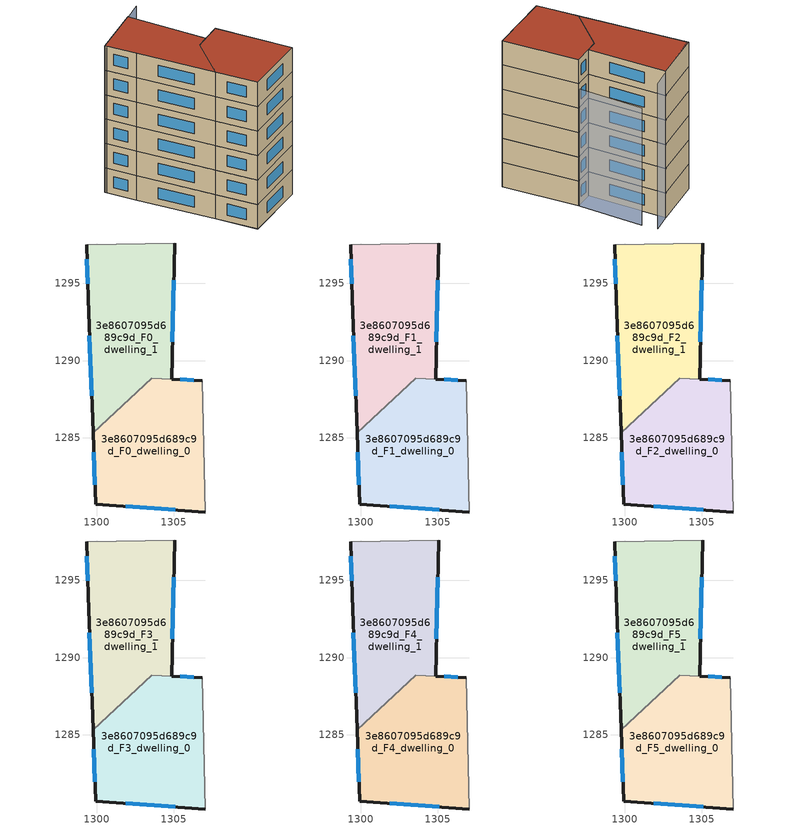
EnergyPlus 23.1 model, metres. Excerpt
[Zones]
3e8607095d689c9d_F0_dwelling_0
 floor ground (EU_floor_Construction): 1306.85,1288.7 1307.05,1280.2 1299.94,1280.7 1299.77,1285.32 1303.58,1288.87 z0
 wall outside (EU_wall_Construction): 1306.85,1288.7 1304.85,1288.8 / 1299.77,1285.32 1299.94,1280.7 1307.05,1280.2 z0:3
 wall adiabatic (EU_wall_Construction): 1307.05,1280.2 1306.85,1288.7 z0:3
 wall to 3e8607095d689c9d_F0_dwelling_1 (EU_wall_Construction): 1304.85,1288.8 1303.58,1288.87 / 1303.57,1288.86 1299.77,1285.32 z0:3
 window (EU_Window_Construction): 1306.3,1288.73 1305.4,1288.77 / 1301.9,1280.56 1305.09,1280.33 / 1299.82,1284.05 1299.89,1281.97 z0.83:2.17
3e8607095d689c9d_F0_dwelling_1
 floor ground (EU_floor_Construction): 1305.05,1297.61 1304.85,1288.8 1303.58,1288.87 1299.77,1285.32 1299.44,1294.01 1299.35,1297.51 z0
 wall outside (EU_wall_Construction): 1299.35,1297.51 1299.44,1294.01 1299.77,1285.32 / 1304.85,1288.8 1305.05,1297.61 z0:3
 wall adiabatic (EU_wall_Construction): 1305.05,1297.61 1299.35,1297.51 z0:3
 window (EU_Window_Construction): 1299.53,1291.62 1299.68,1287.71 / 1299.37,1296.55 1299.42,1294.97 / 1304.9,1291.23 1305,1295.18 z0.83:2.17
3e8607095d689c9d_F1_dwelling_0
 floor to 3e8607095d689c9d_F0_dwelling_0 (EU_floor_Construction): 1306.85,1288.7 1307.05,1280.2 1299.94,1280.7 1299.77,1285.32 1303.58,1288.87 z3
 wall outside (EU_wall_Construction): 1306.85,1288.7 1304.85,1288.8 / 1299.77,1285.32 1299.94,1280.7 1307.05,1280.2 z3:6
 wall adiabatic (EU_wall_Construction): 1307.05,1280.2 1306.85,1288.7 z3:6
 wall to 3e8607095d689c9d_F1_dwelling_1 (EU_wall_Construction): 1304.85,1288.8 1303.58,1288.87 / 1303.57,1288.86 1299.77,1285.32 z3:6
 window (EU_Window_Construction): 1306.3,1288.73 1305.4,1288.77 / 1301.9,1280.56 1305.09,1280.33 / 1299.82,1284.05 1299.89,1281.97 z3.83:5.17
3e8607095d689c9d_F1_dwelling_1
 floor to 3e8607095d689c9d_F0_dwelling_1 (EU_floor_Construction): 1305.05,1297.61 1304.85,1288.8 1303.58,1288.87 1299.77,1285.32 1299.44,1294.01 1299.35,1297.51 z3
 wall outside (EU_wall_Construction): 1299.35,1297.51 1299.44,1294.01 1299.77,1285.32 / 1304.85,1288.8 1305.05,1297.61 z3:6
 wall adiabatic (EU_wall_Construction): 1305.05,1297.61 1299.35,1297.51 z3:6
 window (EU_Window_Construction): 1299.53,1291.62 1299.68,1287.71 / 1299.37,1296.55 1299.42,1294.97 / 1304.9,1291.23 1305,1295.18 z3.83:5.17
3e8607095d689c9d_F2_dwelling_0
 floor to 3e8607095d689c9d_F1_dwelling_0 (EU_floor_Construction): 1306.85,1288.7 1307.05,1280.2 1299.94,1280.7 1299.77,1285.32 1303.58,1288.87 z6
 wall outside (EU_wall_Construction): 1306.85,1288.7 1304.85,1288.8 / 1299.77,1285.32 1299.94,1280.7 1307.05,1280.2 z6:9
 wall adiabatic (EU_wall_Construction): 1307.05,1280.2 1306.85,1288.7 z6:9
 wall to 3e8607095d689c9d_F2_dwelling_1 (EU_wall_Construction): 1304.85,1288.8 1303.58,1288.87 / 1303.57,1288.86 1299.77,1285.32 z6:9
 window (EU_Window_Construction): 1306.3,1288.73 1305.4,1288.77 / 1301.9,1280.56 1305.09,1280.33 / 1299.82,1284.05 1299.89,1281.97 z6.83:8.17
3e8607095d689c9d_F2_dwelling_1
 floor to 3e8607095d689c9d_F1_dwelling_1 (EU_floor_Construction): 1305.05,1297.61 1304.85,1288.8 1303.58,1288.87 1299.77,1285.32 1299.44,1294.01 1299.35,1297.51 z6
 wall outside (EU_wall_Construction): 1299.35,1297.51 1299.44,1294.01 1299.77,1285.32 / 1304.85,1288.8 1305.05,1297.61 z6:9
 wall adiabatic (EU_wall_Construction): 1305.05,1297.61 1299.35,1297.51 z6:9
 window (EU_Window_Construction): 1299.53,1291.62 1299.68,1287.71 / 1299.37,1296.55 1299.42,1294.97 / 1304.9,1291.23 1305,1295.18 z6.83:8.17
3e8607095d689c9d_F3_dwelling_0
 floor to 3e8607095d689c9d_F2_dwelling_0 (EU_floor_Construction): 1306.85,1288.7 1307.05,1280.2 1299.94,1280.7 1299.77,1285.32 1303.58,1288.87 z9
 wall outside (EU_wall_Construction): 1306.85,1288.7 1304.85,1288.8 / 1299.77,1285.32 1299.94,1280.7 1307.05,1280.2 z9:12
 wall adiabatic (EU_wall_Construction): 1307.05,1280.2 1306.85,1288.7 z9:12
 wall to 3e8607095d689c9d_F3_dwelling_1 (EU_wall_Construction): 1304.85,1288.8 1303.58,1288.87 / 1303.57,1288.86 1299.77,1285.32 z9:12
 window (EU_Window_Construction): 1306.3,1288.73 1305.4,1288.77 / 1301.9,1280.56 1305.09,1280.33 / 1299.82,1284.05 1299.89,1281.97 z9.83:11.17
3e8607095d689c9d_F3_dwelling_1
 floor to 3e8607095d689c9d_F2_dwelling_1 (EU_floor_Construction): 1305.05,1297.61 1304.85,1288.8 1303.58,1288.87 1299.77,1285.32 1299.44,1294.01 1299.35,1297.51 z9
 wall outside (EU_wall_Construction): 1299.35,1297.51 1299.44,1294.01 1299.77,1285.32 / 1304.85,1288.8 1305.05,1297.61 z9:12
 wall adiabatic (EU_wall_Construction): 1305.05,1297.61 1299.35,1297.51 z9:12
 window (EU_Window_Construction): 1299.53,1291.62 1299.68,1287.71 / 1299.37,1296.55 1299.42,1294.97 / 1304.9,1291.23 1305,1295.18 z9.83:11.17
3e8607095d689c9d_F4_dwelling_0
 floor to 3e8607095d689c9d_F3_dwelling_0 (EU_floor_Construction): 1306.85,1288.7 1307.05,1280.2 1299.94,1280.7 1299.77,1285.32 1303.58,1288.87 z12
 wall outside (EU_wall_Construction): 1306.85,1288.7 1304.85,1288.8 / 1299.77,1285.32 1299.94,1280.7 1307.05,1280.2 z12:15
 wall adiabatic (EU_wall_Construction): 1307.05,1280.2 1306.85,1288.7 z12:15
 wall to 3e8607095d689c9d_F4_dwelling_1 (EU_wall_Construction): 1304.85,1288.8 1303.58,1288.87 / 1303.57,1288.86 1299.77,1285.32 z12:15
 window (EU_Window_Construction): 1306.3,1288.73 1305.4,1288.77 / 1301.9,1280.56 1305.09,1280.33 / 1299.82,1284.05 1299.89,1281.97 z12.83:14.17
3e8607095d689c9d_F4_dwelling_1
 floor to 3e8607095d689c9d_F3_dwelling_1 (EU_floor_Construction): 1305.05,1297.61 1304.85,1288.8 1303.58,1288.87 1299.77,1285.32 1299.44,1294.01 1299.35,1297.51 z12
 wall outside (EU_wall_Construction): 1299.35,1297.51 1299.44,1294.01 1299.77,1285.32 / 1304.85,1288.8 1305.05,1297.61 z12:15
 wall adiabatic (EU_wall_Construction): 1305.05,1297.61 1299.35,1297.51 z12:15
 window (EU_Window_Construction): 1299.53,1291.62 1299.68,1287.71 / 1299.37,1296.55 1299.42,1294.97 / 1304.9,1291.23 1305,1295.18 z12.83:14.17
3e8607095d689c9d_F5_dwelling_0
 floor to 3e8607095d689c9d_F4_dwelling_0 (EU_floor_Construction): 1306.85,1288.7 1307.05,1280.2 1299.94,1280.7 1299.77,1285.32 1303.58,1288.87 z15
 wall outside (EU_wall_Construction): 1306.85,1288.7 1304.85,1288.8 / 1299.77,1285.32 1299.94,1280.7 1307.05,1280.2 z15:18
 wall adiabatic (EU_wall_Construction): 1307.05,1280.2 1306.85,1288.7 z15:18
 wall to 3e8607095d689c9d_F5_dwelling_1 (EU_wall_Construction): 1304.85,1288.8 1303.58,1288.87 / 1303.57,1288.86 1299.77,1285.32 z15:18
 window (EU_Window_Construction): 1306.3,1288.73 1305.4,1288.77 / 1301.9,1280.56 1305.09,1280.33 / 1299.82,1284.05 1299.89,1281.97 z15.83:17.17
 roof outside (EU_roof_Construction): 1307.05,1280.2 1306.85,1288.7 1303.58,1288.87 1299.77,1285.32 1299.94,1280.7 z18
3e8607095d689c9d_F5_dwelling_1
 floor to 3e8607095d689c9d_F4_dwelling_1 (EU_floor_Construction): 1305.05,1297.61 1304.85,1288.8 1303.58,1288.87 1299.77,1285.32 1299.44,1294.01 1299.35,1297.51 z15
 wall outside (EU_wall_Construction): 1299.35,1297.51 1299.44,1294.01 1299.77,1285.32 / 1304.85,1288.8 1305.05,1297.61 z15:18
 wall adiabatic (EU_wall_Construction): 1305.05,1297.61 1299.35,1297.51 z15:18
 window (EU_Window_Construction): 1299.53,1291.62 1299.68,1287.71 / 1299.37,1296.55 1299.42,1294.97 / 1304.9,1291.23 1305,1295.18 z15.83:17.17
 roof outside (EU_roof_Construction): 1304.85,1288.8 1305.05,1297.61 1299.35,1297.51 1299.44,1294.01 1299.77,1285.32 1303.57,1288.86 z18
shading: 1306.28,1280.25 1307.34,1295.95 z0:14.4; 1307.25,1297.71 1299.36,1297.31 z0:17.9
[Building]
EU S2 Campaign: North Axis=0; Terrain=City; Solar Distribution=FullExterior
[Site:Location]
Lyon-Bron: Latitude=45.75; Longitude=5; Time Zone=1; Elevation=198
[SizingPeriod:WeatherFileDays]
AnnualSizingPeriod: Begin Month=1; Begin Day of Month=1; End Month=12; End Day of Month=31; Day of Week for Start Day=Monday; Use Weather File Daylight Saving Period=No; Use Weather File Rain and Snow Indicators=No
[MATERIAL]
EU_InternalMass_Material: Roughness=MediumRough; Thickness=0.1; Conductivity=1; Density=1800; Specific Heat=900; Thermal Absorptance=0.9; Solar Absorptance=0.7; Visible Absorptance=0.7
[MATERIAL:NOMASS] Roughness=MediumRough; Thermal Absorptance=0.9; Solar Absorptance=0.7; Visible Absorptance=0.7
Name | Thermal Resistance
EU_wall_NoMass | 0.87146
EU_roof_NoMass | 0.842276
EU_floor_NoMass | 0.496999
[WINDOWMATERIAL:SIMPLEGLAZINGSYSTEM]
EU_Window_SimpleGlazing: UFactor=2.2525; Solar Heat Gain Coefficient=0.76; Visible Transmittance=0.76
[CONSTRUCTION]
EU_wall_Construction: EU_wall_NoMass
EU_roof_Construction: EU_roof_NoMass
EU_floor_Construction: EU_floor_NoMass
EU_Window_Construction: EU_Window_SimpleGlazing
EU_InternalMass_Construction: EU_InternalMass_Material
[ZONE] Type=1; Multiplier=1; Ceiling Height=autocalculate; Floor Area=autocalculate; Part of Total Floor Area=Yes
Name | Volume
3e8607095d689c9d_F0_dwelling_0; 3e8607095d689c9d_F1_dwelling_0; 3e8607095d689c9d_F2_dwelling_0; 3e8607095d689c9d_F3_dwelling_0; 3e8607095d689c9d_F4_dwelling_0; 3e8607095d689c9d_F5_dwelling_0 | 158.818
3e8607095d689c9d_F0_dwelling_1; 3e8607095d689c9d_F1_dwelling_1; 3e8607095d689c9d_F2_dwelling_1; 3e8607095d689c9d_F3_dwelling_1; 3e8607095d689c9d_F4_dwelling_1; 3e8607095d689c9d_F5_dwelling_1 | 163.681
[INTERNALMASS] Construction=EU_InternalMass_Construction
Name | Zone or ZoneList | Surface Area
3e8607095d689c9d_F0_dwelling_0_EU_InternalMass | 3e8607095d689c9d_F0_dwelling_0 | 52.9404
3e8607095d689c9d_F0_dwelling_1_EU_InternalMass | 3e8607095d689c9d_F0_dwelling_1 | 54.5585
3e8607095d689c9d_F1_dwelling_0_EU_InternalMass | 3e8607095d689c9d_F1_dwelling_0 | 52.9404
3e8607095d689c9d_F1_dwelling_1_EU_InternalMass | 3e8607095d689c9d_F1_dwelling_1 | 54.5585
3e8607095d689c9d_F2_dwelling_0_EU_InternalMass | 3e8607095d689c9d_F2_dwelling_0 | 52.9404
3e8607095d689c9d_F2_dwelling_1_EU_InternalMass | 3e8607095d689c9d_F2_dwelling_1 | 54.5585
3e8607095d689c9d_F3_dwelling_0_EU_InternalMass | 3e8607095d689c9d_F3_dwelling_0 | 52.9404
3e8607095d689c9d_F3_dwelling_1_EU_InternalMass | 3e8607095d689c9d_F3_dwelling_1 | 54.5585
3e8607095d689c9d_F4_dwelling_0_EU_InternalMass | 3e8607095d689c9d_F4_dwelling_0 | 52.9404
3e8607095d689c9d_F4_dwelling_1_EU_InternalMass | 3e8607095d689c9d_F4_dwelling_1 | 54.5585
3e8607095d689c9d_F5_dwelling_0_EU_InternalMass | 3e8607095d689c9d_F5_dwelling_0 | 52.9404
3e8607095d689c9d_F5_dwelling_1_EU_InternalMass | 3e8607095d689c9d_F5_dwelling_1 | 54.5585
[OTHEREQUIPMENT] Fuel Type=Electricity; Design Level Calculation Method=Watts/Area; Power per Zone Floor Area=1; Fraction Latent=0; Fraction Radiant=0; Fraction Lost=0; Carbon Dioxide Generation Rate=0; EndUse Subcategory=EU_Step8_InternalGains
Name | Zone or ZoneList or Space or SpaceList | Schedule
EU_Step8_InternalGain_3e8607095d689c9d_F0_dwelling_0_f000 | 3e8607095d689c9d_F0_dwelling_0 | EU_Step8_GainSchedule_3e8607095d689c9d_F0_dwelling_0_f000
EU_Step8_InternalGain_3e8607095d689c9d_F0_dwelling_1_f000 | 3e8607095d689c9d_F0_dwelling_1 | EU_Step8_GainSchedule_3e8607095d689c9d_F0_dwelling_1_f000
EU_Step8_InternalGain_3e8607095d689c9d_F1_dwelling_0_f000 | 3e8607095d689c9d_F1_dwelling_0 | EU_Step8_GainSchedule_3e8607095d689c9d_F1_dwelling_0_f000
EU_Step8_InternalGain_3e8607095d689c9d_F1_dwelling_1_f000 | 3e8607095d689c9d_F1_dwelling_1 | EU_Step8_GainSchedule_3e8607095d689c9d_F1_dwelling_1_f000
EU_Step8_InternalGain_3e8607095d689c9d_F2_dwelling_0_f000 | 3e8607095d689c9d_F2_dwelling_0 | EU_Step8_GainSchedule_3e8607095d689c9d_F2_dwelling_0_f000
EU_Step8_InternalGain_3e8607095d689c9d_F2_dwelling_1_f000 | 3e8607095d689c9d_F2_dwelling_1 | EU_Step8_GainSchedule_3e8607095d689c9d_F2_dwelling_1_f000
EU_Step8_InternalGain_3e8607095d689c9d_F3_dwelling_0_f000 | 3e8607095d689c9d_F3_dwelling_0 | EU_Step8_GainSchedule_3e8607095d689c9d_F3_dwelling_0_f000
EU_Step8_InternalGain_3e8607095d689c9d_F3_dwelling_1_f000 | 3e8607095d689c9d_F3_dwelling_1 | EU_Step8_GainSchedule_3e8607095d689c9d_F3_dwelling_1_f000
EU_Step8_InternalGain_3e8607095d689c9d_F4_dwelling_0_f000 | 3e8607095d689c9d_F4_dwelling_0 | EU_Step8_GainSchedule_3e8607095d689c9d_F4_dwelling_0_f000
EU_Step8_InternalGain_3e8607095d689c9d_F4_dwelling_1_f000 | 3e8607095d689c9d_F4_dwelling_1 | EU_Step8_GainSchedule_3e8607095d689c9d_F4_dwelling_1_f000
EU_Step8_InternalGain_3e8607095d689c9d_F5_dwelling_0_f000 | 3e8607095d689c9d_F5_dwelling_0 | EU_Step8_GainSchedule_3e8607095d689c9d_F5_dwelling_0_f000
EU_Step8_InternalGain_3e8607095d689c9d_F5_dwelling_1_f000 | 3e8607095d689c9d_F5_dwelling_1 | EU_Step8_GainSchedule_3e8607095d689c9d_F5_dwelling_1_f000
[ZONEVENTILATION:DESIGNFLOWRATE] Schedule=EU_AlwaysOn; Design Flow Rate Calculation Method=AirChanges/Hour; Air Changes per Hour=0.425; Ventilation Type=Natural; Fan Pressure Rise=0; Fan Total Efficiency=1; Constant Term Coefficient=1; Temperature Term Coefficient=0; Velocity Term Coefficient=0; Velocity Squared Term Coefficient=0; Minimum Indoor Temperature=-100; Maximum Indoor Temperature=100; Delta Temperature=-100; Minimum Outdoor Temperature=-100; Maximum Outdoor Temperature=100; Maximum Wind Speed=40
Name | Zone or ZoneList or Space or SpaceList
EU_ConstantAir_3e8607095d689c9d_F0_dwelling_0 | 3e8607095d689c9d_F0_dwelling_0
EU_ConstantAir_3e8607095d689c9d_F0_dwelling_1 | 3e8607095d689c9d_F0_dwelling_1
EU_ConstantAir_3e8607095d689c9d_F1_dwelling_0 | 3e8607095d689c9d_F1_dwelling_0
EU_ConstantAir_3e8607095d689c9d_F1_dwelling_1 | 3e8607095d689c9d_F1_dwelling_1
EU_ConstantAir_3e8607095d689c9d_F2_dwelling_0 | 3e8607095d689c9d_F2_dwelling_0
EU_ConstantAir_3e8607095d689c9d_F2_dwelling_1 | 3e8607095d689c9d_F2_dwelling_1
EU_ConstantAir_3e8607095d689c9d_F3_dwelling_0 | 3e8607095d689c9d_F3_dwelling_0
EU_ConstantAir_3e8607095d689c9d_F3_dwelling_1 | 3e8607095d689c9d_F3_dwelling_1
EU_ConstantAir_3e8607095d689c9d_F4_dwelling_0 | 3e8607095d689c9d_F4_dwelling_0
EU_ConstantAir_3e8607095d689c9d_F4_dwelling_1 | 3e8607095d689c9d_F4_dwelling_1
EU_ConstantAir_3e8607095d689c9d_F5_dwelling_0 | 3e8607095d689c9d_F5_dwelling_0
EU_ConstantAir_3e8607095d689c9d_F5_dwelling_1 | 3e8607095d689c9d_F5_dwelling_1
[HVACTEMPLATE:THERMOSTAT] Constant Heating Setpoint=20; Constant Cooling Setpoint=50
EU_HeatOnly_3e8607095d689c9d_F0_dwelling_0; EU_HeatOnly_3e8607095d689c9d_F0_dwelling_1; EU_HeatOnly_3e8607095d689c9d_F1_dwelling_0; EU_HeatOnly_3e8607095d689c9d_F1_dwelling_1; EU_HeatOnly_3e8607095d689c9d_F2_dwelling_0; EU_HeatOnly_3e8607095d689c9d_F2_dwelling_1; EU_HeatOnly_3e8607095d689c9d_F3_dwelling_0; EU_HeatOnly_3e8607095d689c9d_F3_dwelling_1; EU_HeatOnly_3e8607095d689c9d_F4_dwelling_0; EU_HeatOnly_3e8607095d689c9d_F4_dwelling_1; EU_HeatOnly_3e8607095d689c9d_F5_dwelling_0; EU_HeatOnly_3e8607095d689c9d_F5_dwelling_1
[HVACTEMPLATE:ZONE:IDEALLOADSAIRSYSTEM] System Availability Schedule=EU_AlwaysOn; Maximum Heating Supply Air Temperature=50; Minimum Cooling Supply Air Temperature=13; Maximum Heating Supply Air Humidity Ratio=0.0156; Minimum Cooling Supply Air Humidity Ratio=0.0077; Heating Limit=NoLimit; Cooling Limit=NoLimit; Heating Availability Schedule=EU_AlwaysOn; Cooling Availability Schedule=EU_CoolingOff; Dehumidification Control Type=ConstantSensibleHeatRatio; Cooling Sensible Heat Ratio=0.7; Dehumidification Setpoint=60; Humidification Control Type=None; Humidification Setpoint=30; Outdoor Air Method=None; Outdoor Air Flow Rate per Person=0.00944; Outdoor Air Flow Rate per Zone Floor Area=0; Outdoor Air Flow Rate per Zone=0; Demand Controlled Ventilation Type=None; Outdoor Air Economizer Type=NoEconomizer; Heat Recovery Type=None; Sensible Heat Recovery Effectiveness=0.7; Latent Heat Recovery Effectiveness=0.65
Name | Template Thermostat
3e8607095d689c9d_F0_dwelling_0 | EU_HeatOnly_3e8607095d689c9d_F0_dwelling_0
3e8607095d689c9d_F0_dwelling_1 | EU_HeatOnly_3e8607095d689c9d_F0_dwelling_1
3e8607095d689c9d_F1_dwelling_0 | EU_HeatOnly_3e8607095d689c9d_F1_dwelling_0
3e8607095d689c9d_F1_dwelling_1 | EU_HeatOnly_3e8607095d689c9d_F1_dwelling_1
3e8607095d689c9d_F2_dwelling_0 | EU_HeatOnly_3e8607095d689c9d_F2_dwelling_0
3e8607095d689c9d_F2_dwelling_1 | EU_HeatOnly_3e8607095d689c9d_F2_dwelling_1
3e8607095d689c9d_F3_dwelling_0 | EU_HeatOnly_3e8607095d689c9d_F3_dwelling_0
3e8607095d689c9d_F3_dwelling_1 | EU_HeatOnly_3e8607095d689c9d_F3_dwelling_1
3e8607095d689c9d_F4_dwelling_0 | EU_HeatOnly_3e8607095d689c9d_F4_dwelling_0
3e8607095d689c9d_F4_dwelling_1 | EU_HeatOnly_3e8607095d689c9d_F4_dwelling_1
3e8607095d689c9d_F5_dwelling_0 | EU_HeatOnly_3e8607095d689c9d_F5_dwelling_0
3e8607095d689c9d_F5_dwelling_1 | EU_HeatOnly_3e8607095d689c9d_F5_dwelling_1
[SIZING:ZONE] Zone Cooling Design Supply Air Temperature Input Method=SupplyAirTemperature; Zone Cooling Design Supply Air Temperature=13; Zone Heating Design Supply Air Temperature Input Method=SupplyAirTemperature; Zone Heating Design Supply Air Temperature=50; Zone Cooling Design Supply Air Humidity Ratio=0.008; Zone Heating Design Supply Air Humidity Ratio=0.008; Cooling Design Air Flow Method=DesignDay; Cooling Design Air Flow Rate=0; Cooling Minimum Air Flow per Zone Floor Area=0.000762; Cooling Minimum Air Flow=0; Cooling Minimum Air Flow Fraction=0.2; Heating Design Air Flow Method=DesignDay; Heating Design Air Flow Rate=0; Heating Maximum Air Flow per Zone Floor Area=0.002032; Heating Maximum Air Flow=0.141576; Heating Maximum Air Flow Fraction=0.3; Account for Dedicated Outdoor Air System=No; Dedicated Outdoor Air System Control Strategy=NeutralSupplyAir; Dedicated Outdoor Air Low Setpoint Temperature for Design=autosize; Dedicated Outdoor Air High Setpoint Temperature for Design=autosize; Zone Load Sizing Method=Sensible Load Only No Latent Load; Zone Latent Cooling Design Supply Air Humidity Ratio Input Method=HumidityRatioDifference; Zone Cooling Design Supply Air Humidity Ratio Difference=0.005; Zone Latent Heating Design Supply Air Humidity Ratio Input Method=HumidityRatioDifference; Zone Humidification Design Supply Air Humidity Ratio Difference=0.005
3e8607095d689c9d_F0_dwelling_0; 3e8607095d689c9d_F0_dwelling_1; 3e8607095d689c9d_F1_dwelling_0; 3e8607095d689c9d_F1_dwelling_1; 3e8607095d689c9d_F2_dwelling_0; 3e8607095d689c9d_F2_dwelling_1; 3e8607095d689c9d_F3_dwelling_0; 3e8607095d689c9d_F3_dwelling_1; 3e8607095d689c9d_F4_dwelling_0; 3e8607095d689c9d_F4_dwelling_1; 3e8607095d689c9d_F5_dwelling_0; 3e8607095d689c9d_F5_dwelling_1
[SCHEDULE:CONSTANT]
Name | Hourly Value
EU_AlwaysOn | 1
EU_CoolingOff | 0
[SCHEDULE:FILE] Column Number=1; Rows to Skip at Top=0; Number of Hours of Data=8760; Column Separator=Comma; Interpolate to Timestep=No; Minutes per Item=60; Adjust Schedule for Daylight Savings=Yes
Name | File
EU_Step8_GainSchedule_3e8607095d689c9d_F0_dwelling_0_f000 | ../../schedules/3e8607095d689c9d/3e8607095d689c9d_F0_dwelling_0_f000_gain.csv
EU_Step8_GainSchedule_3e8607095d689c9d_F0_dwelling_1_f000 | ../../schedules/3e8607095d689c9d/3e8607095d689c9d_F0_dwelling_1_f000_gain.csv
EU_Step8_GainSchedule_3e8607095d689c9d_F1_dwelling_0_f000 | ../../schedules/3e8607095d689c9d/3e8607095d689c9d_F1_dwelling_0_f000_gain.csv
EU_Step8_GainSchedule_3e8607095d689c9d_F1_dwelling_1_f000 | ../../schedules/3e8607095d689c9d/3e8607095d689c9d_F1_dwelling_1_f000_gain.csv
EU_Step8_GainSchedule_3e8607095d689c9d_F2_dwelling_0_f000 | ../../schedules/3e8607095d689c9d/3e8607095d689c9d_F2_dwelling_0_f000_gain.csv
EU_Step8_GainSchedule_3e8607095d689c9d_F2_dwelling_1_f000 | ../../schedules/3e8607095d689c9d/3e8607095d689c9d_F2_dwelling_1_f000_gain.csv
EU_Step8_GainSchedule_3e8607095d689c9d_F3_dwelling_0_f000 | ../../schedules/3e8607095d689c9d/3e8607095d689c9d_F3_dwelling_0_f000_gain.csv
EU_Step8_GainSchedule_3e8607095d689c9d_F3_dwelling_1_f000 | ../../schedules/3e8607095d689c9d/3e8607095d689c9d_F3_dwelling_1_f000_gain.csv
EU_Step8_GainSchedule_3e8607095d689c9d_F4_dwelling_0_f000 | ../../schedules/3e8607095d689c9d/3e8607095d689c9d_F4_dwelling_0_f000_gain.csv
EU_Step8_GainSchedule_3e8607095d689c9d_F4_dwelling_1_f000 | ../../schedules/3e8607095d689c9d/3e8607095d689c9d_F4_dwelling_1_f000_gain.csv
EU_Step8_GainSchedule_3e8607095d689c9d_F5_dwelling_0_f000 | ../../schedules/3e8607095d689c9d/3e8607095d689c9d_F5_dwelling_0_f000_gain.csv
EU_Step8_GainSchedule_3e8607095d689c9d_F5_dwelling_1_f000 | ../../schedules/3e8607095d689c9d/3e8607095d689c9d_F5_dwelling_1_f000_gain.csv
